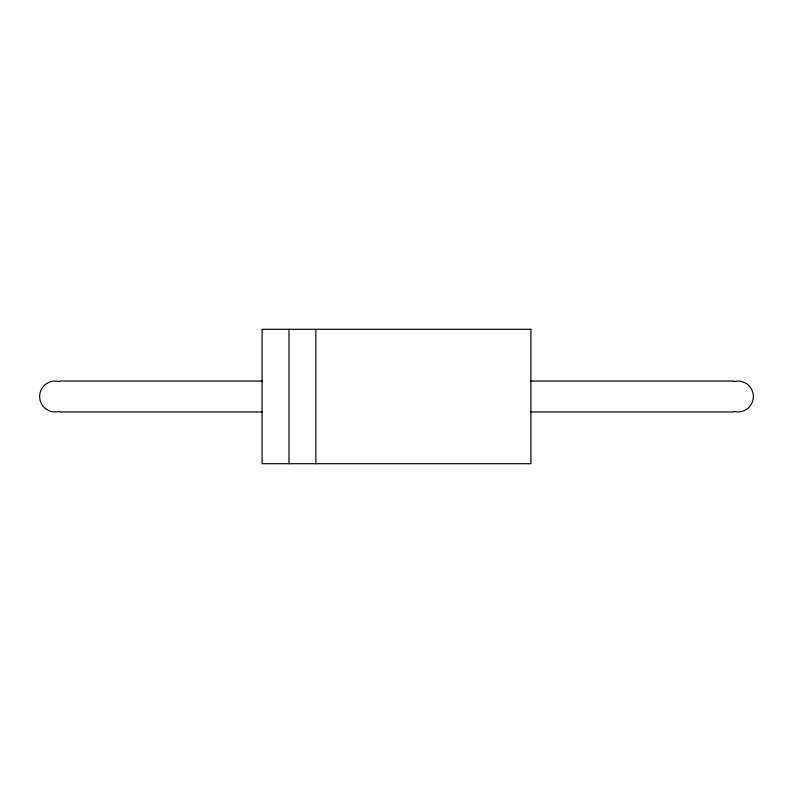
<?xml version="1.0" encoding="UTF-8"?>
<svg xmlns="http://www.w3.org/2000/svg" width="793" height="793" viewBox="0 0 793 793"><rect width="100%" height="100%" fill="white"/><g stroke="black" fill="none" stroke-linecap="round" stroke-linejoin="round"><path stroke-width="1.19" d="M59.604 381.046L262.096 381.046M530.904 381.046L733.396 381.046M59.604 411.954L262.096 411.954M530.904 411.954L733.396 411.954M315.852 329.293L315.852 463.707M288.979 329.293L288.979 463.707M59.108 411.428A15.454 15.454 0 0 1 39.65 396.5A15.454 15.454 0 0 1 59.108 381.572M733.892 381.572A15.454 15.454 0 0 1 753.35 396.5A15.454 15.454 0 0 1 733.892 411.428M530.904 329.293L262.096 329.293L262.096 463.707L530.904 463.707L530.904 329.293"/></g></svg>
